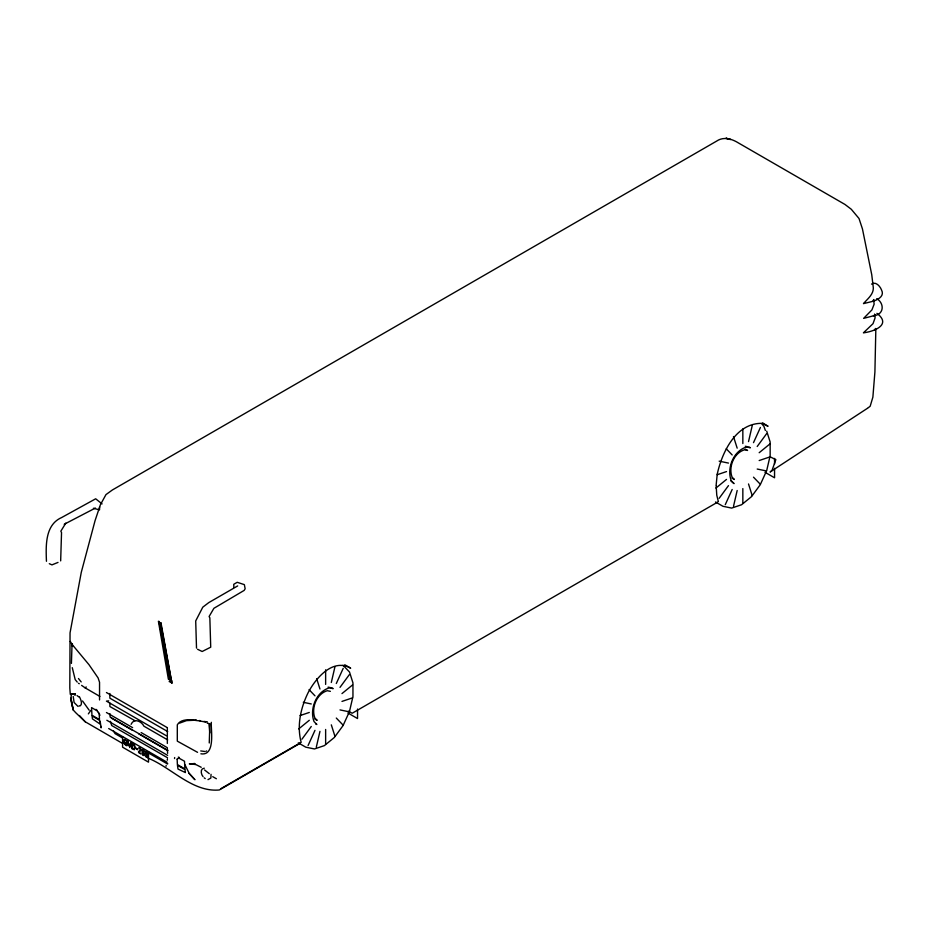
<?xml version="1.0" encoding="UTF-8"?>
<svg xmlns="http://www.w3.org/2000/svg" width="929" height="929" viewBox="0 0 929 929"><rect width="100%" height="100%" fill="white"/><g stroke="black" fill="none" stroke-linecap="round" stroke-linejoin="round"><path stroke-width="1.39" d="M72.381 646.363L72.381 643.692M99.542 699.955L99.542 682.246L98.091 677.915L88.975 664.665L72.764 645.225M109.877 693.487L109.877 698.178L167.696 731.564M211.336 722.332C210.581 728.359 216.016 756.241 200.896 753.802M46.45 561.279C45.869 546.078 44.859 524.873 61.639 517.546L95.675 498.792L102.074 503.913M60.664 560.884L61.535 532.572L60.838 531.191L65.808 523.108M99.612 506.851L99.519 509.882L93.434 508.244M874.677 314.362L875.083 317.904L873.016 323.675L863.424 332.826C873.992 331.583 891.991 324.732 876.906 313.34M72.044 644.052L71.417 663.387M209.884 723.633L209.257 742.968M167.266 760.224L167.441 758.947M166.175 765.438L166.059 766.204M174.547 758.552L174.664 757.541M873.864 299.753L872.749 301.356L863.482 303.62C867.883 298.441 874.7 293.68 873.086 285.784L871.739 274.659L862.449 228.929L859.011 218.501L851.278 209.257L844.949 204.438L738.323 142.88C731.762 138.793 723.424 136.354 716.514 141.173L112.386 489.966L105.964 494.611L100.378 504.795L95.083 520.588L81.276 572.345L70.047 632.858L69.814 687.971L70.29 694.346L71.336 695.008L70.767 699.688L73.182 709.942L75.737 712.717L85.224 721.775L122.779 743.56M717.223 474.15L716.12 485.391M73.217 696.471L74.111 702.487L78.059 706.458M74.935 695.484L75.446 694.091M167.696 763.417L167.568 764.021L145.621 751.329L145.621 754L147.316 755.985L146.712 756.659L145.516 755.776L145.516 756.496L146.712 757.402L147.734 756.972L147.456 754.882A1.812 1.045 60 0 0 146.736 754L146.143 752.281L147.63 753.14L147.63 752.502M171.795 681.085L171.308 679.749M316.29 747.241L319.959 731.39M331.316 682.478L334.986 666.627M349.501 711.405L352.95 696.564L352.95 682.873L349.501 672.004L343.022 665.257M733.492 506.375L737.173 490.512M748.519 441.612L752.2 425.749M766.704 470.538L770.153 455.686L770.153 442.007L766.704 431.137M717.316 473.813C722.135 452.028 736.035 423.125 761.768 423.345L768.062 426.272L762.593 422.834M308.068 745.534L314.977 730.357M336.298 683.512L343.219 668.334M725.27 504.668L732.18 489.478M753.5 442.645L760.421 427.456M717.676 502.113L352.172 713.263L348.48 711.138M300.206 743.27L219.302 789.975C192.396 792.472 171.168 767.273 147.804 758.041M131.105 724.33C134.101 717.571 141.661 721.508 143.914 726.176L167.673 739.89M90.821 710.371L88.36 713.878M171.191 680.992L171.366 681.932M301.96 739.182L311.273 726.49M340.002 687.367L349.316 674.686M343.022 725.63L334.301 737.51L324.384 745.615L314.466 748.96L305.746 747.16L298.29 742.852M719.162 498.304L728.475 485.623M757.205 446.501L766.518 433.82M760.236 484.764L751.503 496.643L741.586 504.737L731.669 508.093L722.948 506.282L715.493 501.985M179.75 723.064L186.508 720.625L193.836 720.277M135.077 720.753L109.877 706.528L109.877 703.032M875.571 328.471L874.479 329.969M81.613 685.381L85.143 687.866L86.223 686.961M298.708 728.928L309.299 720.277M341.977 693.591L352.567 684.94M715.911 488.062L726.513 479.41M759.179 452.713L769.769 444.062M867.465 408.296L770.083 472.013L771.976 470.504L775.843 459.646L769.781 456.65M867.941 407.982L870.183 406.228L872.877 397.147L874.909 371.972L875.838 329.052M873.562 299.544L874.143 304.143L871.913 309.914L863.633 318.368L873.434 315.825L874.874 314.896L874.572 314.246M237.673 585.92L208.77 602.607L202.777 607.183L195.705 620.944L196.507 648.117M871.507 284.111C875.699 281.081 880.123 286.248 881.505 289.941C884.884 296.223 877.708 299.835 872.749 301.356M220.603 788.826L301.17 742.317C296.711 725.77 300.671 707.933 308.068 692.79C315.628 678.333 332.71 657.848 350.686 668.183L344.729 664.746M58.016 562.417L51.954 564.878L49.307 563.694M64.206 524.281L95.397 508.047M873.434 315.825C884.222 314.768 884.652 303.458 876.767 298.604M206.017 751.201L206.621 750.934M717.234 474.707L726.513 471.584M759.179 460.54L769.769 456.963M300.032 715.585L309.299 712.45M341.977 701.418L352.567 697.842M169.972 681.677L169.148 681.619M108.728 700.872L106.44 701.14L167.336 736.302L167.336 743.455M204.287 768.19C199.99 768.422 200.861 774.275 203.056 776.621M207.991 779.652L210.86 778.049L211.046 774.333M204.856 751.491L200.734 750.934M168.915 679.598L169.589 679.552M194.916 763.58L189.319 763.859L194.625 763.615L191.397 763.824L196.147 764.695L201.233 767.296M74.668 693.731L71.022 693.835L75.412 693.719L71.939 693.789L73.426 693.963M196.391 720.056C190.143 719.58 180.749 718.64 177.3 724.864L177.3 741.145L197.552 752.327M207.399 721.879L203.939 721.415M195.253 720.37L197.691 720.695M72.276 667.661L75.203 679.622L77.246 682.095M198.481 720.765L205.82 722.042M199.387 720.521L200.478 720.753M745.302 446.257L747.845 446.791M719.162 461.156L728.475 463.083M757.205 469.04L766.518 470.968L760.421 484.369L753.5 477.169M328.1 687.135L330.643 687.657M330.364 691.339L327.275 690.7C316.638 693.858 311.064 707.898 314.85 717.966L317.149 720.358L314.85 719.034M303.284 702.301L311.273 703.961M340.002 709.907L349.316 711.835L343.219 725.247L336.298 718.047M78.466 683.314L79.302 683.709M178.298 757.089L179.402 757.53M79.151 705.831L79.917 706.052C83.029 704.403 80.684 699.282 79.499 696.901M207.237 723.238L208.897 723.47L209.815 732.923M216.376 778.746L212.741 776.667M185.417 772.568L178.008 769.073L177.451 765.264L184.987 769.618L185.277 771.581M169.624 679.761L171.099 680.469M158.964 622.651L160.624 623.545L161.123 625.623L171.935 683.384L160.961 622.697L160.624 623.568M159.068 622.07L160.705 622.964M106.44 692.535L167.034 727.488M749.122 447.046L750.377 447.778L746.556 446.988C733.422 450.89 726.536 468.239 731.216 480.676L734.049 483.626L730.914 480.932M745.267 449.137L747.566 450.46L744.477 449.822C733.84 452.98 728.266 467.032 732.064 477.1L734.351 479.492L732.052 478.156M764.95 472.246L774.554 477.785L774.554 468.297M331.92 687.924L333.174 688.644L329.354 687.855C316.22 691.757 309.334 709.106 314.014 721.543L316.847 724.504L315.593 723.772M347.934 713.007L357.537 718.547L357.537 709.059M85.143 687.866L99.879 696.425M106.44 712.52L132.638 727.651M141.15 732.563L167.336 747.682M167.975 750.469L110.156 717.095L109.947 713.646M111.445 718.117L132.592 730.322M138.804 733.922L167.417 750.435M106.858 720.265L167.638 755.358M167.522 757.739L111.666 725.491L110.481 721.369M108.693 728.533L167.034 762.21M122.547 737.963L115.033 733.62L113.361 730.647M197.54 649.266L202.162 651.496L210.72 647.188L209.849 617.878L209.095 616.519L213.914 608.298L244.164 590.403L245.151 588.754L244.35 584.631L237.209 582.297L233.748 584.295L233.853 587.43M95.931 709.338L97.046 710.174M204.206 777.817L205.216 778.583M209.269 773.648L204.577 769.967M77.026 695.542L78.907 697.005M169.775 681.294L171.377 682.757M81.183 681.921L78.466 678.518M726.257 448.777L732.18 454.955M309.055 689.655L314.977 695.821M79.418 715.516L85.224 721.775M82.53 700.965L89.149 710.186M761.629 423.601L763.952 426.434L765.368 430.475M97.951 711.893L97.44 711.3A3.855 2.09 57.2 0 0 96.628 710.58L91.565 707.584L91.959 715.249L99.496 719.603L99.217 714.25L98.184 712.229M189.075 773.392L194.951 779.733L189.249 773.485L184.929 764.706M70.279 641.405L72.357 644.726M99.194 713.158L99.856 715.423M733.492 436.549L737.173 448.161M748.519 483.963L752.2 495.575M316.696 678.716L319.959 689.028M331.316 724.841L334.986 736.442M718.326 501.474L716.77 495.238L716.178 486.076M169.798 678.936L159.022 621.396L158.394 621.257L168.393 679.25M71.452 700.745L73.182 709.942L70.952 698.12M100.169 721.427L101.11 727.871L100.947 726.281M167.336 748.577L167.592 753.361M774.554 458.415L774.554 464.105M742.84 428.908L742.84 443.528M742.84 488.596L742.84 503.216M325.638 669.786L325.638 684.394M325.638 729.474L325.638 744.083M167.336 727.697L167.336 735.536M148.512 751.642L148.512 762.163L122.582 747.195L122.582 736.674M135.181 747.868L134.38 749.761L131.86 748.693L131.86 743.258L134.031 744.675A2.241 1.301 60 0 1 134.891 746.057L135.181 747.868M124.126 741.005C123.232 742.631 126.437 746.486 126.785 743.63L125.717 742.376L127.296 743.281C128.968 750.098 119.841 740.494 125.067 739.287C131.024 746.591 124.312 737.161 124.126 741.005M138.584 751.677L138.56 752.56L140.825 753.86L139.095 752.2L140.593 750.678A1.939 1.126 60 0 0 140.848 749.889C141.429 748.031 137.678 746.881 139.002 748.391A1.266 0.732 60 0 1 139.698 748.437L140.291 749.784L138.584 751.677M142.102 750.156L142.242 754.36A1.579 0.917 60 0 0 142.903 755.196L143.949 755.556A1.951 1.126 60 0 0 143.983 753.129L144.216 751.096A1.324 0.766 60 0 0 143.635 750.109L142.752 749.598A1.324 0.766 60 0 0 142.16 749.912L142.102 750.156M134.635 747.543L134.124 749.029L132.394 748.344L132.394 744.21L134.124 745.522L134.635 747.543M143.937 754.325C141.812 756.113 142.811 750.214 143.937 754.325M142.636 750.469C142.752 753.489 144.889 750.295 142.636 750.469M130.803 742.643L129.526 746.568L127.691 740.843L129.805 747.508L131.372 742.979L130.803 742.643M177.149 759.121L177.381 764.567L184.917 768.922L184.511 761.246L179.46 758.412A3.855 2.09 57.2 0 0 178.67 758.192L177.149 759.121M726.989 138.502L725.909 138.2L730.496 139.524L726.989 138.502M99.554 720.3L92.029 715.945L92.459 718.895L100.111 724.097L99.554 720.3M137.55 749.076L135.878 748.112L137.55 749.726L137.55 749.076"/></g></svg>
